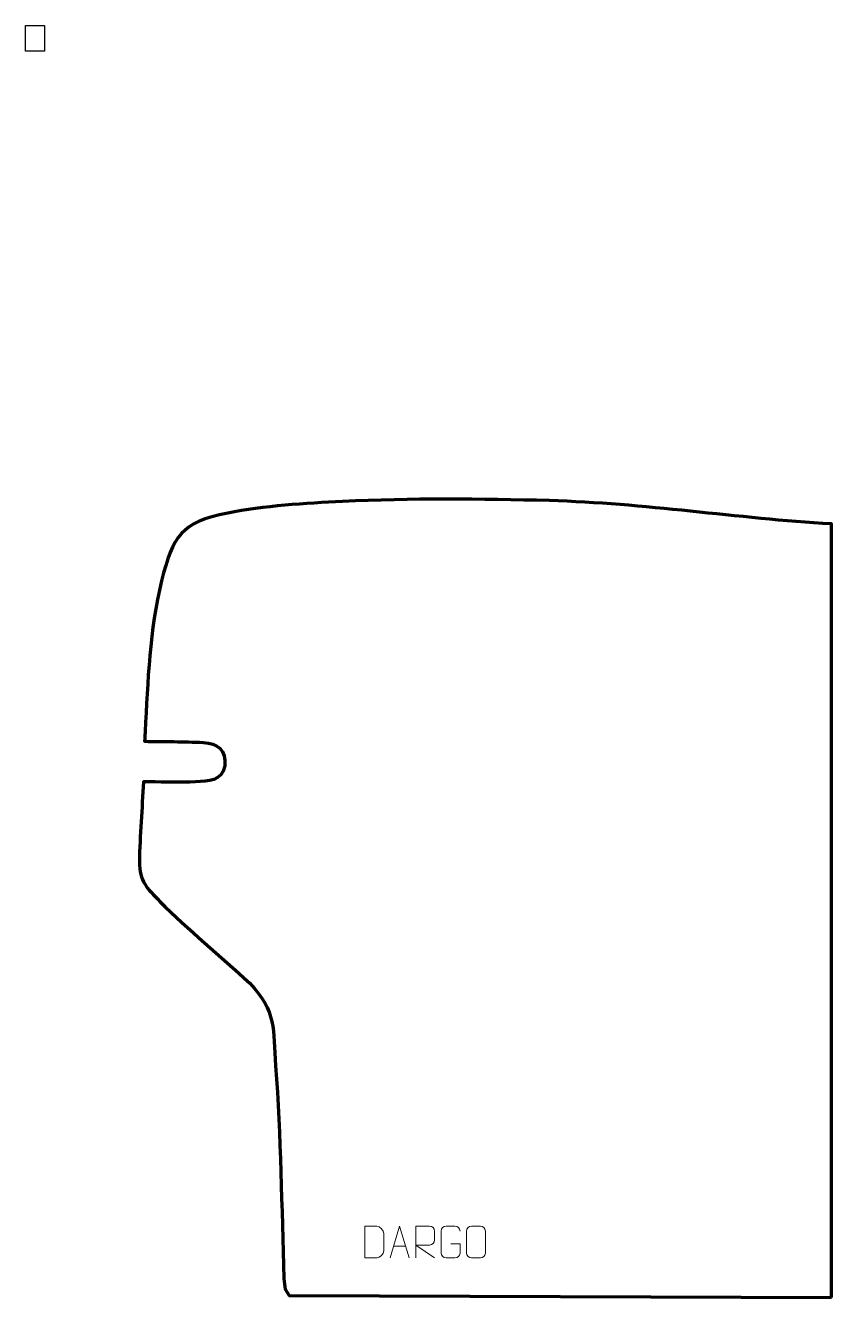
# Model space of a CAD drawing. Header units: millimetres. Extents: x 1021 to 1661, y -18 to 992.
import ezdxf

# ---------------------------------------------------------------- set-up
doc = ezdxf.new("R2010")
doc.units = ezdxf.units.MM
doc.header["$MEASUREMENT"] = 0
doc.header["$XCLIPFRAME"] = 0
for name, color, linetype in [('layer 1', 7, 'Continuous'), ('layer 2', 7, 'Continuous'), ('layer 3', 7, 'Continuous')]:
    doc.layers.add(name, color=color, linetype=linetype)
picture_1 = doc.add_image_def('image1.jpg', size_in_pixel=(79061, 105415))

msp = doc.modelspace()

# ---------------------------------------------------------------- linework, layer by layer
at = {"layer": 'layer 2', "color": 142, "lineweight": 9}
for points, knots in [([(1290.2583, 13.4076), (1292.6116, 13.408), (1297.6073, 13.3839), (1299.9602, 13.3835), (1299.9602, 13.3835), (1301.9029, 13.2771), (1305.2519, 16.8513), (1305.2406, 18.8871), (1305.2406, 18.8871), (1305.2402, 24.7101), (1305.2402, 26.8998), (1305.2406, 32.7221), (1305.2406, 32.7221), (1305.2363, 34.8798), (1301.8308, 38.5736), (1299.6586, 38.56), (1299.6586, 38.56), (1297.3116, 38.56), (1292.5438, 38.56), (1290.1964, 38.56), (1290.1964, 38.56), (1290.1968, 32.7603), (1290.2587, 19.2077), (1290.2583, 13.4076)], [0, 0, 0, 0, 0.142857143, 0.142857143, 0.142857143, 0.142857143, 0.285714286, 0.285714286, 0.285714286, 0.285714286, 0.428571429, 0.428571429, 0.428571429, 0.428571429, 0.571428571, 0.571428571, 0.571428571, 0.571428571, 0.714285714, 0.714285714, 0.714285714, 0.714285714, 1, 1, 1, 1]), ([(1310.3631, 13.3792), (1310.3631, 13.3792), (1317.8018, 38.562), (1317.8018, 38.562), (1317.8018, 38.562), (1317.8018, 38.562), (1325.4413, 13.3792), (1325.4413, 13.3792)], [0, 0, 0, 0, 0.333333333, 0.333333333, 0.333333333, 0.333333333, 1, 1, 1, 1]), ([(1330.6865, 13.3792), (1330.6865, 13.3792), (1330.6865, 38.5619), (1330.6865, 38.5619), (1330.6865, 38.5619), (1334.3144, 38.5619), (1337.9429, 38.5619), (1341.5711, 38.5619), (1341.5711, 38.5619), (1343.9178, 38.5239), (1345.4893, 37.0202), (1345.4853, 34.6321), (1345.4853, 34.6321), (1345.4848, 32.5779), (1345.4848, 29.4904), (1345.4853, 27.4357), (1345.4853, 27.4357), (1345.4787, 25.543), (1343.6497, 23.5833), (1341.6218, 23.5641), (1341.6218, 23.5641), (1341.6218, 23.5641), (1330.6865, 23.5641), (1330.6865, 23.5641), (1330.6865, 23.5641), (1330.6865, 23.5641), (1345.4759, 13.3792), (1345.4759, 13.3792)], [0, 0, 0, 0, 0.125, 0.125, 0.125, 0.125, 0.25, 0.25, 0.25, 0.25, 0.375, 0.375, 0.375, 0.375, 0.5, 0.5, 0.5, 0.5, 0.625, 0.625, 0.625, 0.625, 0.75, 0.75, 0.75, 0.75, 1, 1, 1, 1]), ([(1358.5268, 24.4658), (1358.5268, 24.4658), (1365.7608, 24.4658), (1365.7608, 24.4658), (1365.7608, 24.4658), (1365.7608, 24.4658), (1365.7608, 17.2319), (1365.7608, 17.2319), (1365.7608, 17.2319), (1365.6198, 14.8872), (1363.9271, 13.394), (1361.7596, 13.3831), (1361.7596, 13.3831), (1359.4064, 13.3835), (1357.053, 13.3835), (1354.7001, 13.3831), (1354.7001, 13.3831), (1352.7575, 13.2767), (1350.7672, 15.1786), (1350.7785, 17.2144), (1350.7785, 17.2144), (1350.7789, 23.0374), (1350.7789, 28.8601), (1350.7785, 34.6824), (1350.7785, 34.6824), (1350.7828, 36.8402), (1352.5456, 38.5751), (1354.7176, 38.5617), (1354.7176, 38.5617), (1357.0647, 38.5617), (1359.4122, 38.5617), (1361.7596, 38.5617), (1361.7596, 38.5617), (1363.7242, 38.5973), (1365.7339, 37.0921), (1365.7608, 34.632)], [0, 0, 0, 0, 0.1, 0.1, 0.1, 0.1, 0.2, 0.2, 0.2, 0.2, 0.3, 0.3, 0.3, 0.3, 0.4, 0.4, 0.4, 0.4, 0.5, 0.5, 0.5, 0.5, 0.6, 0.6, 0.6, 0.6, 0.7, 0.7, 0.7, 0.7, 0.8, 0.8, 0.8, 0.8, 1, 1, 1, 1]), ([(1374.9013, 38.5617), (1377.2484, 38.5617), (1379.5958, 38.5617), (1381.9433, 38.5617), (1381.9433, 38.5617), (1383.9078, 38.5975), (1385.9175, 37.0923), (1385.9444, 34.6322), (1385.9444, 34.6322), (1385.944, 28.8326), (1385.944, 23.0325), (1385.9444, 17.232), (1385.9444, 17.232), (1385.8034, 14.8873), (1384.1107, 13.3941), (1381.9433, 13.3832), (1381.9433, 13.3832), (1379.59, 13.3836), (1377.2367, 13.3836), (1374.8838, 13.3832), (1374.8838, 13.3832), (1372.9411, 13.2769), (1370.9508, 15.1787), (1370.9621, 17.2145), (1370.9621, 17.2145), (1370.9625, 23.0376), (1370.9625, 28.8602), (1370.9621, 34.6825), (1370.9621, 34.6825), (1370.9664, 36.8402), (1372.7292, 38.5753), (1374.9013, 38.5617)], [0, 0, 0, 0, 0.111111111, 0.111111111, 0.111111111, 0.111111111, 0.222222222, 0.222222222, 0.222222222, 0.222222222, 0.333333333, 0.333333333, 0.333333333, 0.333333333, 0.444444444, 0.444444444, 0.444444444, 0.444444444, 0.555555556, 0.555555556, 0.555555556, 0.555555556, 0.666666667, 0.666666667, 0.666666667, 0.666666667, 0.777777778, 0.777777778, 0.777777778, 0.777777778, 1, 1, 1, 1])]:
    msp.add_open_spline(points, degree=3, knots=knots, dxfattribs=at)
msp.add_open_spline([(1313.1107, 22.7136), (1313.1107, 22.7136), (1322.6937, 22.7136), (1322.6937, 22.7136)], degree=3, dxfattribs=at)
at = {"layer": 'layer 3', "color": 242, "lineweight": 158}
msp.add_open_spline([(1660.9061, -18.0996), (1660.9061, -18.0996), (1230.0348, -16.4315), (1230.0348, -16.4315), (1230.0348, -16.4315), (1230.0348, -16.4315), (1226.9363, -11.5625), (1226.9363, -11.5625), (1226.9363, -11.5625), (1226.9363, -11.5625), (1225.8801, -2.9811), (1225.8801, -2.9811), (1225.8801, -2.9811), (1223.981, 53.4823), (1223.4382, 109.6188), (1219.2938, 166.0309), (1219.2938, 166.0309), (1217.1267, 194.5781), (1220.113, 209.1894), (1198.6755, 231.4959), (1198.6755, 231.4959), (1175.2027, 253.6352), (1150.1603, 273.5047), (1127.3118, 296.5379), (1127.3118, 296.5379), (1116.8045, 307.2849), (1111.2481, 312.2019), (1111.0344, 328.0141), (1111.0344, 328.0141), (1111.3941, 348.8761), (1113.1976, 370.4298), (1114.3046, 391.338), (1114.3046, 391.338), (1115.9229, 391.3389), (1117.5411, 391.3398), (1119.1594, 391.3407), (1119.1594, 391.3407), (1131.145, 391.3475), (1143.9189, 390.8247), (1155.7217, 391.4591), (1155.7217, 391.4591), (1166.0564, 392.0145), (1176.4183, 391.8451), (1178.8573, 404.0666), (1178.8573, 404.0666), (1180.3901, 416.679), (1173.4341, 421.9886), (1161.6486, 422.7494), (1161.6486, 422.7494), (1146.3232, 423.4732), (1130.554, 423.3473), (1115.1722, 423.6244), (1115.1722, 423.6244), (1115.3027, 425.8678), (1115.4323, 428.1112), (1115.5608, 430.3545), (1115.5608, 430.3545), (1115.5608, 430.3545), (1115.6142, 431.3105), (1115.6142, 431.3105), (1115.6142, 431.3105), (1117.8141, 471.2323), (1118.9627, 511.9731), (1128.6327, 550.9471), (1128.6327, 550.9471), (1137.5307, 586.8089), (1144.2526, 597.392), (1181.2095, 604.8485), (1181.2095, 604.8485), (1209.8181, 610.5259), (1243.1642, 612.6598), (1272.4555, 614.1335), (1272.4555, 614.1335), (1326.6379, 616.601), (1382.5482, 616.1689), (1436.7884, 614.7534), (1436.7884, 614.7534), (1511.8159, 612.6893), (1586.0653, 600.5559), (1660.9061, 596.2225), (1660.9061, 596.2225), (1660.9061, 596.2225), (1660.9061, -18.0996), (1660.9061, -18.0996)], degree=3, knots=[0, 0, 0, 0, 0.045454545, 0.045454545, 0.045454545, 0.045454545, 0.090909091, 0.090909091, 0.090909091, 0.090909091, 0.136363636, 0.136363636, 0.136363636, 0.136363636, 0.181818182, 0.181818182, 0.181818182, 0.181818182, 0.227272727, 0.227272727, 0.227272727, 0.227272727, 0.272727273, 0.272727273, 0.272727273, 0.272727273, 0.318181818, 0.318181818, 0.318181818, 0.318181818, 0.363636364, 0.363636364, 0.363636364, 0.363636364, 0.409090909, 0.409090909, 0.409090909, 0.409090909, 0.454545455, 0.454545455, 0.454545455, 0.454545455, 0.5, 0.5, 0.5, 0.5, 0.545454545, 0.545454545, 0.545454545, 0.545454545, 0.590909091, 0.590909091, 0.590909091, 0.590909091, 0.636363636, 0.636363636, 0.636363636, 0.636363636, 0.681818182, 0.681818182, 0.681818182, 0.681818182, 0.727272727, 0.727272727, 0.727272727, 0.727272727, 0.772727273, 0.772727273, 0.772727273, 0.772727273, 0.818181818, 0.818181818, 0.818181818, 0.818181818, 0.863636364, 0.863636364, 0.863636364, 0.863636364, 0.909090909, 0.909090909, 0.909090909, 0.909090909, 1, 1, 1, 1], dxfattribs=at)

# ---------------------------------------------------------------- pictures from other files: only their frames are drawn
at = {"layer": 'layer 1', "color": 0}
image = msp.add_image(picture_1, insert=(1006.5382, -478.6317), size_in_units=(1098.0694, 1464.0972), dxfattribs=at)
image.set_boundary_path([(1006.538, -478.632), (2104.614, 985.47)])
image.dxf.flags = 3

doc.saveas('drawing.dxf')
